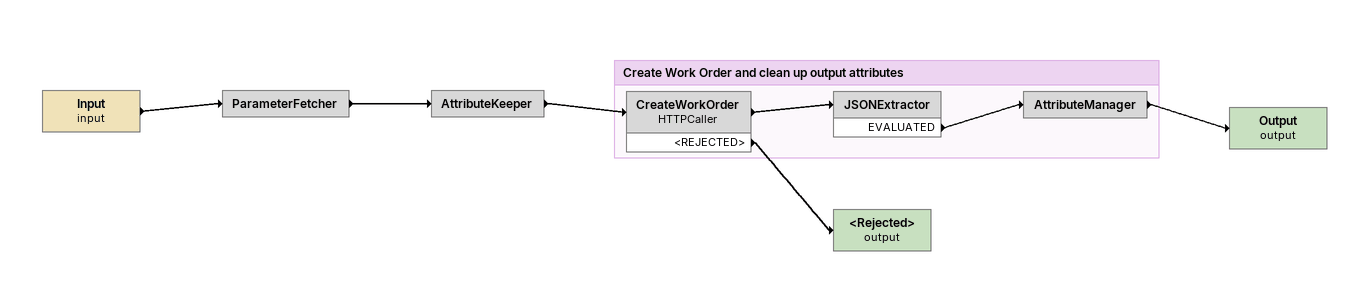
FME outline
Input (input)
    -> ParameterFetcher
ParameterFetcher
    -> AttributeKeeper
AttributeKeeper
    -> CreateWorkOrder
Output (output)
<Rejected> (output)

Bookmark: Create Work Order and clean up output attributes
CreateWorkOrder: HTTPCaller
    -> JSONExtractor
    <REJECTED> -> <Rejected> (output)
JSONExtractor
    EVALUATED -> AttributeManager
AttributeManager
    -> Output (output)
